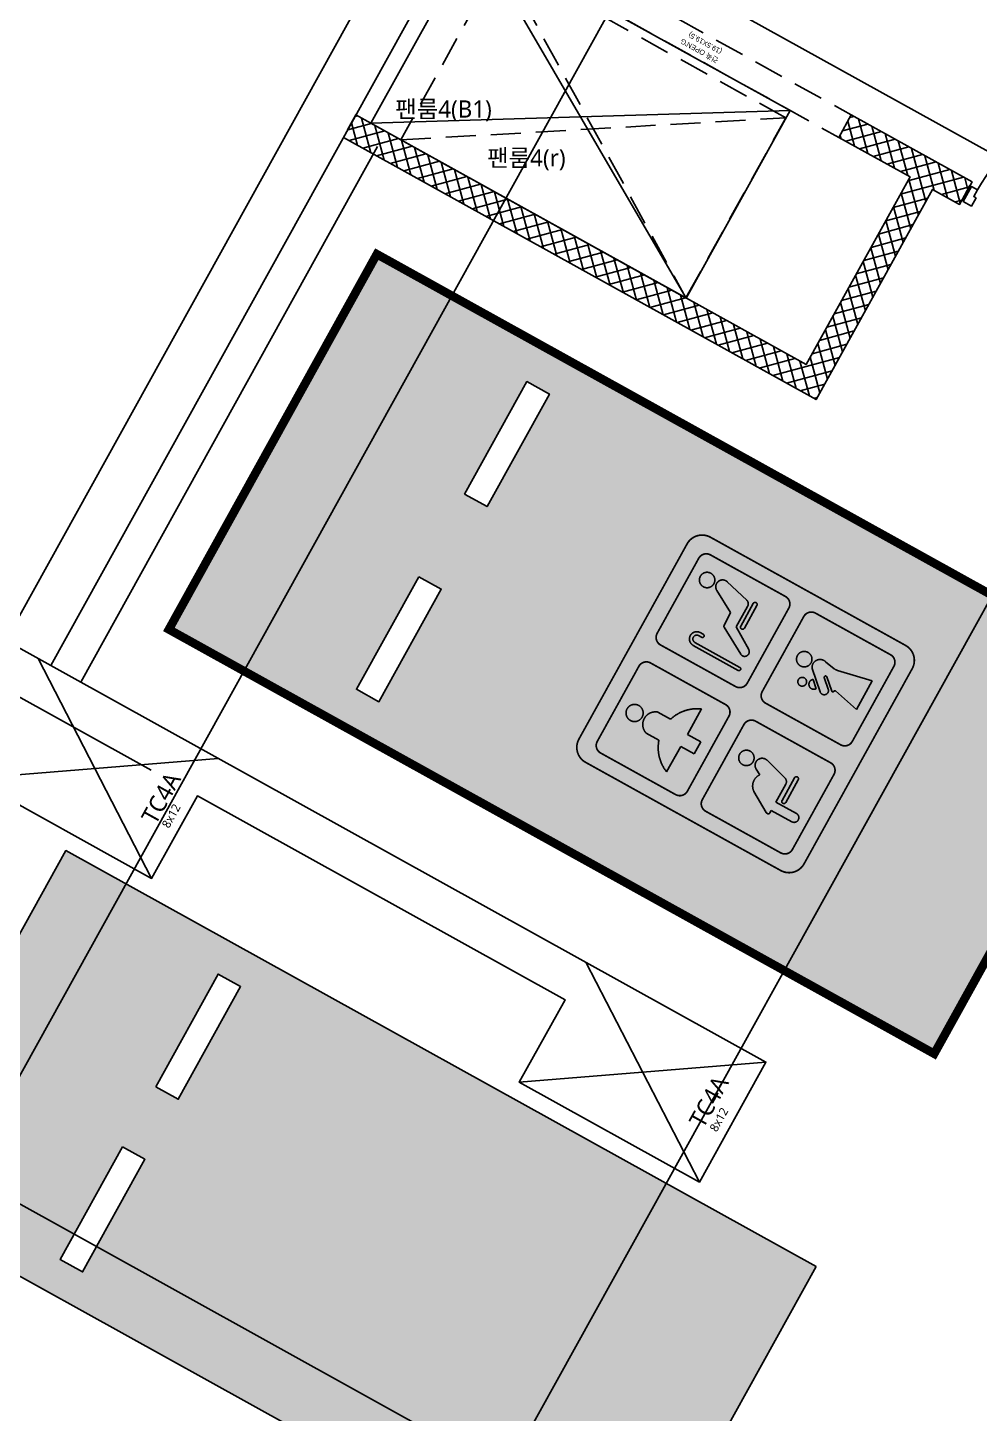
# Model space of a CAD drawing. Header units: millimetres. Extents: x -21000 to 567700, y 435000 to 850800.
# Drawn here: x 280737 to 286283, y 683015 to 691088 of the extents above; entities that cross this region are included whole.
import ezdxf
from ezdxf.enums import TextEntityAlignment as Align
from ezdxf.xclip import XClip

# ---------------------------------------------------------------- set-up
doc = ezdxf.new("R2010")
doc.units = ezdxf.units.MM
doc.header["$LTSCALE"] = 700
doc.header["$XCLIPFRAME"] = 2
for name, pattern in [('AB_Pbase$0$CON-105-B2F$0$HIDDEN', [9.524999999999995, 6.349999999999997, -3.174999999999998]), ('AB_Pbase$0$HIDDEN1', [0.375, 0.25, -0.125]), ('AB_Pbase$0$주차장기둥$0$CEN', [62, 60, -1, 0, -1])]:
    doc.linetypes.add(name, pattern=pattern)
doc.layers.get('0').update_dxf_attribs({"color": 2})
for name, color, linetype in [('AB_Pbase$0$AA-XXXX-CNTL', 1, 'Continuous'), ('AB_Pbase$0$da-open con', 1, 'Continuous'), ('AB_Pbase$0$da-open hid', 8, 'AB_Pbase$0$HIDDEN1'), ('AB_Pbase$0$ELE8', 8, 'Continuous'), ('AB_Pbase$0$FIN', 6, 'Continuous'), ('AB_Pbase$0$WAL', 3, 'Continuous'), ('AB_Pbase$0$WIN', 4, 'Continuous'), ('AB_Pbase$0$WIN1', 1, 'Continuous'), ('AB_Pbase$0$건축open', 4, 'AB_Pbase$0$HIDDEN1'), ('AB_Pbase$0$주차-sol', 254, 'Continuous'), ('AB_Pbase$0$주차-여행', 221, 'Continuous'), ('AB_Pbase$0$주차-일반', 9, 'Continuous'), ('AB_Pbase$0$주차장기둥$0$CEN_P', 244, 'AB_Pbase$0$주차장기둥$0$CEN')]:
    doc.layers.add(name, color=color, linetype=linetype)
for name, color, linetype, plot in [('AB_Pbase$0$AB_Pbase_지붕층_구조도void$0$DEF_TEXT', 221, 'Continuous', False), ('AB_Pbase$0$AB_Pbase_지하1층_구조도void$0$DEF_TEXT', 221, 'Continuous', False), ('AB_Pbase$0$CON-105-B2F$0$DEF', 181, 'AB_Pbase$0$CON-105-B2F$0$HIDDEN', False), ('AB_Pbase$0$CON-105-B2F$0$DEFPOINT', 247, 'Continuous', False), ('AB_Pbase$0$Defponts', 161, 'Continuous', False)]:
    doc.layers.add(name, color=color, linetype=linetype, plot=plot)
doc.styles.add('AB_Pbase$0$AB_Pbase_지붕층_구조도void$0$맑은 고딕', font='malgun.ttf')
doc.styles.add('AB_Pbase$0$AB_Pbase_지하1층_구조도void$0$맑은 고딕', font='malgun.ttf')
doc.styles.add('AB_Pbase$0$CON-105-B2F$0$맑은고딕', font='malgun.ttf')
doc.styles.add('AB_Pbase$0$돋움', font='')
doc.styles.get('AB_Pbase$0$돋움').set_extended_font_data('Dotum')

# ---------------------------------------------------------------- blocks, each defined once
blk = doc.blocks.new('AB_Pbase$0$Door_s_1000')
at = {"layer": 'AB_Pbase$0$Defponts'}
for p, q in [((-9.999999999970896, 100.0000000631262), (-9.999999999970896, 6.31116563e-08)), ((1010.000000014901, 100), (1010.000000014872, -1.45519e-11))]:
    blk.add_line(p, q, dxfattribs=at)
at = {"layer": 'AB_Pbase$0$WIN'}
for points in [[(40.0000000000291, 100.0000000037107), (80.00000001493027, 100.0000000036962), (80.00000001490115, 1020.00000000374), (40.0000000000291, 1020.000000003711)], [(55.0000000000291, 55.00000001114678), (55.0000000000291, 3.7107384e-09), (0, 0), (2.91038e-11, 100.0000000037253), (40.0000000000291, 100.0000000037107), (40.00000000005822, 55.00000000371072)], [(945.0000000149302, 55.00000000742146), (945.0000000298024, 3.7398422e-09), (1000.000000014872, 0), (1000.00000001493, 99.99999999998545), (960.0000000149302, 100.0000000037107), (960, 55.00000001117587)]]:
    blk.add_lwpolyline(points, close=True, dxfattribs=at)
at = {"layer": 'AB_Pbase$0$WIN1'}
blk.add_arc((40.0000000000291, 100.0000000037107), 920, 359.9999997872861, 90, dxfattribs=at)
at = {"layer": 'AB_Pbase$0$Defponts', "style": 'AB_Pbase$0$돋움'}
blk.add_text('D-1000', height=100, rotation=359.9999997872861, dxfattribs=at).set_placement((476.4976970851711, 57.88820401206614), align=Align.MIDDLE)
blk = doc.blocks.new('AB_Pbase$0$CON-105-B2F')
blk.add_lwpolyline([(21290.00000320239, -4619.999996803351), (21290.0000032024, -9840.000000000757), (20940.00000320622, -9840.000000001282), (20940.00000320703, -11040.0000000004), (21490.0000032056, -11040.0000000007), (21490.00000320702, -13490.0000000011), (20940.00000320715, -13490.00000000081), (20940.00000320835, -14690.00000000081), (21740.00000320754, -14690.00000000052), (21740.0000032052, -10025.00000000081)])
at = {"layer": 'AB_Pbase$0$CON-105-B2F$0$DEF'}
blk.add_line((21740.0000032052, -10025.00000000081), (21740.000003205, -9625.000000000817), dxfattribs=at)
at = {"layer": 'AB_Pbase$0$CON-105-B2F$0$DEFPOINT', "color": 190}
for p, q in [((20940.00000320622, -9840.000000001282), (21740.00000320563, -11040.00000000076)), ((21740.00000320637, -9840.000000000698), (20940.00000320703, -11040.0000000004)), ((20940.00000320715, -13490.00000000081), (21740.00000320857, -14690.00000000046)), ((21740.0000032069, -13490.00000000105), (20940.00000320835, -14690.00000000081))]:
    blk.add_line(p, q, dxfattribs=at)
at = {"layer": 'AB_Pbase$0$CON-105-B2F$0$DEFPOINT', "color": 6, "style": 'AB_Pbase$0$CON-105-B2F$0$맑은고딕'}
for s, height, p in [('TC4A', 100.0000000000003, (21220.47332502485, -10910.75992719817)), ('8x12', 50.00000000000017, (21240.76308049785, -10987.93409601366)), ('TC4A', 100.0000000000003, (21220.47332502624, -14560.7599271984)), ('8x12', 50.00000000000017, (21240.76308049902, -14637.93409601395))]:
    blk.add_text(s, height=height, rotation=359.9999981056897, dxfattribs=at).set_placement(p)
blk = doc.blocks.new('AB_Pbase$0$CON-105-B1F')
at = {"rotation": 359.9999999999997}
blk.add_blockref('AB_Pbase$0$CON-105-B2F', (8.73115e-11, 0), dxfattribs=at)
blk = doc.blocks.new('AB_Pbase$0$지하1층 동골조')
at = {"rotation": 61.00000007641672}
blk.add_blockref('AB_Pbase$0$CON-105-B1F', (114706.1262703892, 33203.97350886103), dxfattribs=at)
blk = doc.blocks.new('AB_Pbase$0$팬룸 OPEN (19.5X19.5)')
at = {"layer": 'AB_Pbase$0$WAL'}
for p, q in [((165337.7945809395, 637519.5508875203), (165337.7945809397, 637369.5508875203)), ((167287.7945809395, 637519.5508875236), (167287.7945809397, 637369.5508875235))]:
    blk.add_line(p, q, dxfattribs=at)
at = {"layer": 'AB_Pbase$0$건축open'}
for p, q in [((167287.7945809398, 637519.5508875236), (165337.7945809397, 637519.5508875219)), ((167287.7945809397, 637369.5508875235), (165337.7945809396, 637369.5508875218))]:
    blk.add_line(p, q, dxfattribs=at)
at = {"layer": 'AB_Pbase$0$Defponts', "style": 'AB_Pbase$0$돋움'}
blk.add_text("건축 OPEN'G", height=30, rotation=359.9999991462263, dxfattribs=at).set_placement((166169.5924611345, 637456.8647363622))
at = {"layer": 'AB_Pbase$0$Defponts', "color": 6, "style": 'AB_Pbase$0$돋움'}
blk.add_text('(19.5X19.5)', height=30, rotation=359.9999991462263, dxfattribs=at).set_placement((166177.1155372895, 637401.8473848508))
blk = doc.blocks.new('AB_Pbase$0$AB_Pbase_지하1층_골조')
for p, q in [((284747.5849206894, 694984.2453738084), (280608.6413554402, 687517.3940984689)), ((284924.2984190581, 694684.2453738122), (280871.0272628516, 687371.9512038608)), ((280871.0272628516, 687371.9512038608), (280958.4892336303, 687323.470241953))]:
    blk.add_line(p, q)
blk = doc.blocks.new('AB_Pbase$0$주차장기둥$0$cen 2bl 지하')
at = {"layer": 'AB_Pbase$0$주차장기둥$0$CEN_P', "color": 5}
for p, q in [((-64185.7022670559, 73136.87832824641), (-64185.70226700794, 259452.8568419137)), ((-60585.70226706897, 128901.7770924845), (-60585.70226699589, 259439.4811581655)), ((-132795.7554592634, 170882.9533104727), (119274.2270252334, 170882.9533104291)), ((-132795.7554591527, 162782.9533104155), (119274.2270253442, 162782.9533103718))]:
    blk.add_line(p, q, dxfattribs=at)
blk = doc.blocks.new('AB_Pbase$0$주차장기둥')
at = {"rotation": 1.99999810188403}
blk.add_blockref('AB_Pbase$0$주차장기둥$0$cen 2bl 지하', (36991.78868371947, -11666.72538985428), dxfattribs=at)
blk = doc.blocks.new('AB_Pbase$0$AB_Pbase_지붕층_구조도void')
for p, q in [((234112.1289014772, -45567.42545313481), (235192.3138552455, -47537.97676442959)), ((233530.4613267632, -46616.84014125773), (235773.9443701754, -46488.58488003444))]:
    blk.add_line(p, q)
blk.add_lwpolyline([(234112.1816649211, -45567.28605781356), (233530.4613267632, -46616.84014125773), (235192.3138552455, -47537.97676442959), (235774.0541126468, -46488.38688000524)], close=True)
at = {"layer": 'AB_Pbase$0$AB_Pbase_지붕층_구조도void$0$DEF_TEXT', "style": 'AB_Pbase$0$AB_Pbase_지붕층_구조도void$0$맑은 고딕'}
blk.add_text('팬룸4(r)', height=99.99999999999991, dxfattribs=at).set_placement((234033.1000833639, -46771.57768998364))
blk = doc.blocks.new('AB_Pbase$0$AB_Pbase_지하1층_구조도void', base_point=(49381.21374515444, 737051.3589096147))
for p, q in [((284573.3971605766, 689513.3396022059), (283342.7442001058, 691624.7797092707)), ((282736.7120457033, 690531.4688453455), (285179.4293149697, 690606.6504661154))]:
    blk.add_line(p, q)
at = {"elevation": 6.913581e-10}
blk.add_lwpolyline([(282736.7487251719, 690531.5098754657), (284573.4217198299, 689513.3834438841), (285179.4293075711, 690606.6504669606), (283342.7442001058, 691624.7797092707), (282736.7487251719, 690531.5098754657)], dxfattribs=at)
at = {"layer": 'AB_Pbase$0$AB_Pbase_지하1층_구조도void$0$DEF_TEXT', "style": 'AB_Pbase$0$AB_Pbase_지하1층_구조도void$0$맑은 고딕'}
blk.add_text('팬룸4(B1)', height=100, dxfattribs=at).set_placement((282878.3333572122, 690564.9394843027))
blk = doc.blocks.new('AB_Pbase$0$AB_Pbase-C1BCB056C')
at = {"layer": 'AB_Pbase$0$주차-여행'}
h = blk.add_hatch(color=170, dxfattribs=at)
h.dxf.hatch_style = 1
edge = h.paths.add_edge_path()
edge.add_line((104.9998297914862, 4.999913722276686), (1404.999829791486, 4.999913722276686))
edge.add_arc((1404.999829791486, 104.9999137222767), 100, 270, 360)
edge.add_line((1504.999829791486, 104.9999137222767), (1504.999829791486, 1404.999913722277))
edge.add_arc((1404.999829791486, 1404.999913722277), 100, 0, 90)
edge.add_line((1404.999829791486, 1504.999913722277), (104.9998297914862, 1504.999913722277))
edge.add_arc((104.9998297914862, 1404.999913722277), 100, 90.00000000000003, 180)
edge.add_line((4.999829791486261, 1404.999913722277), (4.999829791486261, 104.9999137222767))
edge.add_arc((104.9998297914862, 104.9999137222766), 99.99999999999999, 180, 270)
h = blk.add_hatch(color=255, dxfattribs=at)
h.dxf.hatch_style = 1
h.paths.add_polyline_path([(464.9998297914861, 1093.962959066033), (464.9998297914861, 1179.999913677573, 0.7142857144954711), (324.9998297914863, 1179.999913722276), (324.9998297914863, 1093.962959066033, 0.2192235935894597), (184.9998298063874, 964.9999137222767), (354.9998297914862, 964.9999137222767), (354.9998297914862, 874.9999137222769), (434.9998297914861, 874.9999137222769), (434.9998297989368, 964.9999137222767), (604.9998297914861, 964.9999137222767, 0.2192235935991595)])
h.paths.add_polyline_path([(444.9998297914862, 1294.999913722276, 1), (344.9998297914863, 1294.999913722276, 1)])
h.paths.add_polyline_path([(905.0694490894676, 1187.227043330669), (905.0694490894676, 887.2270433306693, 1), (925.0694490894678, 887.2270433306693), (925.0694490894678, 1187.227043330669, -1), (970.0694490894672, 1187.227043330669), (970.0694490894672, 1167.227043330669, 1), (990.0694490894678, 1167.227043330669), (990.0694490894678, 1187.227043315768, 1)])
h.paths.add_polyline_path([(1322.599384352565, 1300.948844328522, 1), (1232.599384352565, 1300.948844328522, 1)])
h.paths.add_polyline_path([(1325.583051808178, 1192.864747062325, 0.8785792652490609), (1251.948925115168, 1222.393662780523), (1177.534137569368, 1089.506382524967), (1093.841614499688, 1085.951423943043, 0.2585986565045364), (1085.568617418408, 1080.895572856068), (994.4447772949933, 920.3046763837336, 0.979198574801533), (1040.829881228506, 892.6797962039708), (1120.306013703346, 1019.964866757393), (1257.76389311254, 1019.964866757393, 0.3421054281494638), (1286.814132198691, 1042.475967720151)])
h.paths.add_polyline_path([(1287.971297286451, 999.9648667573927), (1137.971297286451, 999.9648667573927, 1), (1137.971297286451, 974.9648667573927), (1287.971297286451, 974.9648667573927, 1)], flags=17)
h.paths.add_polyline_path([(436.9555048123002, 598.246732994914, 1), (526.9555048123002, 598.246732994914, 1)])
h.paths.add_polyline_path([(528.1558670848608, 485.9040889143943, 0.8878799825952457), (452.9519263207911, 517.1157555133104), (433.4624234810471, 482.4387960731983, 0.4156105446493064), (332.3843688070774, 465.5578041821716), (258.7660074681044, 342.8345530629158, 0.1928886540374943), (257.5865358635783, 335.4898763746023, 0.4807951515264588), (267.3414172753691, 323.2893562614918), (284.8712226971984, 323.2893562763929), (284.8712226971984, 186.1964333206415, 1), (339.8712226971984, 186.1964333206415), (339.8712226971984, 323.2893562763929), (459.6049608886241, 323.2893562614918, 0.3358464279470858), (488.4797215983271, 345.1500568836928)])
h.paths.add_polyline_path([(516.3095344379544, 296.8027470558882), (366.3095344379544, 296.8027470558882, 1), (366.3095344379544, 271.8027470558882), (516.3095344379544, 271.8027470558882, 1)], flags=17)
h.paths.add_polyline_path([(1053.458181910217, 528.8396279960871, 1), (1002.144951291382, 528.8396279960871, 1)])
h.paths.add_polyline_path([(1070.501569882035, 479.7024450153111, 1.194973176818422), (1032.354010231793, 437.2605490833519)])
h.paths.add_polyline_path([(1195.899806149304, 466.2948160022495, 0.7033702882995693), (1123.245992541313, 515.9454015046358), (1026.935606569052, 408.793189972639, 1), (1064.122153230011, 375.3692352920771), (1111.15793248266, 427.6999130696057, -1), (1122.313896492123, 417.6727266609669), (1062.577867232263, 351.2121098935604, 0.4828771538017641), (1063.883896596729, 343.4903036057948), (1072.644407972693, 338.6641221195459, -0.3321010292297663), (1075.116340912878, 333.2164927870035), (1040.312134779989, 174.0700534582138), (1230.701888181269, 174.0700534582138), (1185.384223856032, 381.2905511409044, -0.0966836924488011), (1184.909373626113, 402.3586240559815)])
h.paths.add_polyline_path([(1193.590907037258, 582.2420370280743, 1), (1103.590907037258, 582.2420370280743, 1)])
at = {"layer": 'AB_Pbase$0$주차-여행', "color": 255}
for p, q in [((1177.534137569368, 1089.506382524967), (1251.948925115168, 1222.393662780523)), ((324.9998297914863, 1179.999913722276), (324.9998297914863, 1093.962959051132)), ((464.9998297914861, 1179.999913692474), (464.9998297914861, 1093.962959066033)), ((905.0694490894676, 887.2270433306693), (905.069449082017, 1187.227043330669)), ((925.0694490894678, 887.2270433306693), (925.0694490894678, 1187.227043330669)), ((970.0694490894672, 1167.227043330669), (970.0694490894672, 1187.227043330669)), ((990.0694490894678, 1167.227043330669), (990.0694490969179, 1187.227043330669)), ((1286.814132198691, 1042.475967720151), (1325.583051808178, 1192.864747062325)), ((994.4447772875427, 920.3046763837336), (1085.568617418408, 1080.89557287097)), ((1093.841614514589, 1085.951423943043), (1177.534137569368, 1089.506382524967)), ((1040.829881228506, 892.6797962039708), (1120.306013703346, 1019.964866757393)), ((1120.306013703346, 1019.964866757393), (1257.76389310509, 1019.964866757393)), ((1137.971297286451, 999.9648667573927), (1287.971297286451, 999.9648667573927)), ((1137.971297286451, 974.9648667573927), (1287.971297286451, 974.9648667573927)), ((354.9998297914862, 964.9999137222767), (184.9998297840357, 964.9999137222767)), ((354.9998297914862, 964.9999137222767), (354.9998297914862, 874.9999137222769)), ((604.9998297914861, 964.9999137222767), (434.9998297914861, 964.9999137222767)), ((434.9998297989368, 964.9999137222767), (434.9998297914861, 874.9999137222769)), ((434.9998297914861, 874.9999137222769), (354.9998297914862, 874.9999137222769)), ((433.4624234810471, 482.4387960731983), (452.9519263207911, 517.1157555133104)), ((528.1558670848608, 485.9040889143943), (488.4797215983271, 345.1500568836928)), ((1123.245992541313, 515.9454015046358), (1026.935606561601, 408.793189972639)), ((258.7660074681044, 342.8345530629158), (332.3843688070774, 465.5578041821716)), ((1070.501569889485, 479.7024450302123), (1032.354010231793, 437.2605490833519)), ((1122.313896477222, 417.6727266758678), (1062.577867232263, 351.2121098935604)), ((1111.158504597843, 427.7005495131016), (1064.122153230011, 375.3692352920771)), ((1184.909373626113, 402.3586240708827), (1195.899806119501, 466.2948158085346)), ((257.3414172679186, 333.2893562614918), (257.3414172679186, 337.690396502614)), ((267.3414172679186, 323.2893562614918), (284.8712226971984, 323.2893562763929)), ((284.8712226971984, 323.2893562614918), (284.8712226971984, 186.1964333206415)), ((339.8712226897478, 323.2893562763929), (459.6049608960746, 323.2893562614918)), ((339.8712226971984, 323.2893562614918), (339.8712226971984, 186.1964333206415)), ((1075.116340912878, 333.2164927870035), (1040.312134779989, 174.0700534582138)), ((1072.644407972693, 338.6641221195459), (1063.883896596729, 343.4903036057948)), ((1185.384223856032, 381.2905511558056), (1230.701888181269, 174.0700534582138)), ((366.3095344379544, 296.8027470558882), (516.3095344379544, 296.8027470558882)), ((366.3095344379544, 271.8027470558882), (516.3095344379544, 271.8027470558882)), ((1230.701888181269, 174.0700534582138), (1040.312134779989, 174.0700534582138))]:
    blk.add_line(p, q, dxfattribs=at)
at = {"layer": 'AB_Pbase$0$주차-여행', "color": 255, "const_width": 10}
for points in [[(104.9998297914862, 4.999913722276686), (1404.999829791486, 4.999913722276686, 0.4142135623730951), (1504.999829791486, 104.9999137222767), (1504.999829791486, 1404.999913722277, 0.4142135623730951), (1404.999829791486, 1504.999913722277), (104.9998297914862, 1504.999913722277, 0.4142135623730951), (4.999829791486261, 1404.999913722277), (4.999829791486261, 104.9999137222767, 0.4142135623730951)], [(144.9998297914862, 804.9999137222766), (644.9998297914861, 804.9999137222766, 0.4142135623730951), (694.999829791486, 854.9999137222767), (694.999829791486, 1354.999913722277, 0.4142135623730951), (644.9998297914861, 1404.999913722277), (144.9998297914862, 1404.999913722277, 0.4142135623730951), (94.99982979148626, 1354.999913722277), (94.99982979148626, 854.9999137222767, 0.4142135623730951)], [(864.999829791486, 804.9999137222766), (1364.999829791486, 804.9999137222766, 0.4142135623730951), (1414.999829791486, 854.9999137222767), (1414.999829791486, 1354.999913722277, 0.4142135623730951), (1364.999829791486, 1404.999913722277), (864.999829791486, 1404.999913722277, 0.4142135623730951), (814.999829791486, 1354.999913722277), (814.999829791486, 854.9999137222767, 0.4142135623730951)], [(144.9998297914862, 104.9999137222767), (644.9998297914861, 104.9999137222767, 0.4142135623730951), (694.999829791486, 154.9999137222767), (694.999829791486, 654.9999137222767, 0.4142135623730951), (644.9998297914861, 704.9999137222767), (144.9998297914862, 704.9999137222767, 0.4142135623730951), (94.99982979148626, 654.9999137222767), (94.99982979148626, 154.9999137222767, 0.4142135623730951)], [(864.999829791486, 104.9999137222767), (1364.999829791486, 104.9999137222767, 0.4142135623730951), (1414.999829791486, 154.9999137222767), (1414.999829791486, 654.9999137222767, 0.4142135623730951), (1364.999829791486, 704.9999137222767), (864.999829791486, 704.9999137222767, 0.4142135623730951), (814.999829791486, 654.9999137222767), (814.999829791486, 154.9999137222767, 0.4142135623730951)]]:
    blk.add_lwpolyline(points, format="xyb", close=True, dxfattribs=at)
at = {"layer": 'AB_Pbase$0$주차-여행', "color": 255}
for centre, radius in [((394.9998297914863, 1294.999913722276), 50), ((1277.599384352565, 1300.948844328522), 45), ((481.9555048123, 598.246732994914), 45), ((1148.590907037258, 582.2420370280743), 45), ((1027.801566600799, 528.8396279960871), 25.65661530862564)]:
    blk.add_circle(centre, radius, dxfattribs=at)
for centre, radius, start, end in [((394.9998297840357, 1155.999913722276), 73.99999999295216, 18.92464439297627, 161.0753556070237), ((947.5694490894673, 1187.227043330669), 42.5, 0, 180), ((1286.849399685859, 1202.849945768714), 40, 345.5443830016112, 150.7518595882236), ((947.5694490894673, 1187.227043330669), 22.5, 0, 180), ((980.0694490894676, 1167.227043330669), 10, 180, 0), ((394.9998297989369, 877.4999137222767), 227.4999999931226, 107.9202128925485, 157.3801346250727), ((394.9998297989369, 877.4999137222767), 227.4999999931226, 22.61986537492725, 72.07978710745148), ((1094.265996024012, 1075.960432991385), 10, 92.43225732071868, 150.4281913124966), ((1137.971297286451, 987.4648667573927), 12.5, 90, 270), ((1257.76389310509, 1049.964866757393), 30, 270, 345.5443830016112), ((1287.971297286451, 987.4648667573927), 12.5, 270, 90), ((1017.927699498832, 906.9797987192869), 27, 150.4281913124966, 328.0195599473515), ((915.0694490894678, 887.2270433306693), 10, 180, 0), ((391.3237498402596, 423.6996319442987), 72.29078239768941, 54.34485969010182, 144.6180025138515), ((488.6936941295862, 497.0277980715035), 41, 344.257766512957, 150.6626929385949), ((1047.627815283835, 461.8969845324754), 28.98694658646556, 37.89801675515835, 238.2024057515574), ((1150.656200863421, 478.0722837746143), 46.75139106864536, 345.4090238405308, 125.894682248055), ((1045.528879895806, 392.0812126398087), 24.99999999805061, 138.0502109223481, 318.0502109223481), ((1116.735914483666, 422.6863198578358), 7.500000004234085, 318.0502109223481, 138.0502109223481), ((267.3414172679186, 337.690396502614), 10, 149.0415955937507, 180), ((267.3414172679186, 333.2893562614918), 10, 180, 270), ((459.6049608960746, 353.2893562614918), 30, 270, 344.257766512957), ((1066.296521902084, 347.8697144240141), 5, 138.0502109223481, 241.149552132227), ((1070.231782667339, 334.2847113013267), 5, 347.6640316832849, 61.14955213222703), ((1239.114364519715, 393.0409547388554), 55, 170.2463571196594, 192.3359683167152), ((366.3095344379544, 284.3027470558882), 12.5, 90, 270), ((516.3095344379544, 284.3027470558882), 12.5, 270, 90), ((312.3712226971984, 186.1964333206415), 27.5, 180, 0)]:
    blk.add_arc(centre, radius, start, end, dxfattribs=at)
blk = doc.blocks.new('AB_Pbase$0$AB_Pbase-여행주차_')
at = {"layer": 'AB_Pbase$0$주차-sol'}
h = blk.add_hatch(color=252, dxfattribs=at)
h.paths.add_polyline_path([(54378012.42552351, -70102333.67799535), (54378012.42551065, -70097233.67799538), (54375512.42551069, -70097233.67800184), (54375512.42552349, -70102333.67800182)])
h.paths.add_polyline_path([(54377037.42550788, -70098358.67799935), (54377037.42550747, -70098508.67799933), (54377787.42550747, -70098508.67800128), (54377787.42550786, -70098358.67800125)], flags=16)
h.paths.add_polyline_path([(54376487.42551349, -70098358.6779993), (54376487.42551385, -70098508.67799929), (54375737.42551386, -70098508.67800127), (54375737.42551347, -70098358.67800124)], flags=16)
at = {"layer": 'AB_Pbase$0$주차-여행', "const_width": 50}
blk.add_lwpolyline([(54378012.42552351, -70102333.67799535), (54378012.42551065, -70097233.67799538), (54375512.42551069, -70097233.67800184), (54375512.42552349, -70102333.67800182)], close=True, dxfattribs=at)
at = {"layer": 'AB_Pbase$0$주차-여행', "color": 5, "ltscale": 600}
for points in [[(54376487.42551349, -70098358.6779993), (54376487.42551385, -70098508.67799929), (54375737.42551386, -70098508.67800127), (54375737.42551347, -70098358.67800124)], [(54377037.42550788, -70098358.67799935), (54377037.42550747, -70098508.67799933), (54377787.42550747, -70098508.67800128), (54377787.42550786, -70098358.67800125)]]:
    blk.add_lwpolyline(points, close=True, dxfattribs=at)
at = {"layer": 'AB_Pbase$0$주차-여행', "xscale": 1.000000000002362, "yscale": 1.000000000002362, "zscale": 1.000000000002362}
blk.add_blockref('AB_Pbase$0$AB_Pbase-C1BCB056C', (54376007.42569371, -70101138.67791232), dxfattribs=at)
blk = doc.blocks.new('AB_Pbase$0$주차일반')
at = {"layer": 'AB_Pbase$0$주차-sol'}
h = blk.add_hatch(color=254, dxfattribs=at)
h.dxf.hatch_style = 1
h.paths.add_polyline_path([(2.23517418e-08, 0), (-2299.99999999255, 5.692243576e-06), (-2300.000012420118, -4999.99999433756), (-1.24126672745e-05, -4999.999999985099)])
h.paths.add_polyline_path([(-200.0000091716647, -3724.99999949336), (-200.000009521842, -3874.99999949336), (-950.0000095218419, -3874.999997645619), (-950.000009164214, -3724.999997645619)], flags=16)
h.paths.add_polyline_path([(-1350.00001565367, -3724.999997645619), (-1350.000015296042, -3874.999997645619), (-2100.000015296042, -3874.99999949336), (-2100.00001565367, -3724.99999949336)], flags=16)
at = {"layer": 'AB_Pbase$0$주차-일반', "color": 6}
for points in [[(2.23517418e-08, 0), (-1.24126672745e-05, -4999.999999985099), (-2300.000012420118, -4999.99999433756), (-2299.99999999255, 5.692243576e-06)], [(-1350.000015296042, -3874.999997645619), (-1350.00001565367, -3724.999997645619), (-2100.00001565367, -3724.99999949336), (-2100.000015296042, -3874.99999949336)], [(-950.0000095218419, -3874.999997645619), (-950.000009164214, -3724.999997645619), (-200.0000091716647, -3724.99999949336), (-200.000009521842, -3874.99999949336)]]:
    blk.add_lwpolyline(points, close=True, dxfattribs=at)
blk = doc.blocks.new('AB_Pbase$0$pppaaa_1_1')
at = {"layer": 'AB_Pbase$0$주차-여행', "rotation": 60.99999513590793}
blk.add_blockref('AB_Pbase$0$AB_Pbase-여행주차_', (-87388635.30073515, -12886491.64788481), dxfattribs=at)
at = {"layer": 'AB_Pbase$0$주차-일반', "xscale": -1, "rotation": 240.9999951356597}
for p in [(285332.5781008583, 683869.8732817348), (283810.2757285519, 681123.5675725164)]:
    blk.add_blockref('AB_Pbase$0$주차일반', p, dxfattribs=at)
blk = doc.blocks.new('AB_Pbase')
at = {"layer": 'AB_Pbase$0$ELE8'}
h = blk.add_hatch(dxfattribs=at)
h.set_pattern_fill('NET', color=256, scale=19.99999999999994, angle=15.18218399974686)
h.set_pattern_definition([(15.18218399974673, (0.1111674607745954, 445500.2002260835), (-16.62995760569735, 61.28372141142135), []), (105.1821839997462, (0.1111674607745954, 445500.2002260835), (-61.28372141142135, -16.62995760569735), [])])
h.paths.add_polyline_path([(283758.2147111826, 691394.5420136608), (283830.9361584975, 691525.7349673857), (283328.0298360315, 691804.5005153698), (283255.3083886813, 691673.3075616646)])
h.paths.add_polyline_path([(285536.4445566663, 690580.3561524233), (285463.7231093553, 690449.1631987074), (285879.1674627129, 690218.8786156029), (285273.1370378281, 689125.5667606675), (282649.2779638469, 690579.9957067282), (282576.5748805591, 690448.8399937244), (285331.6269082641, 688921.6896003895), (286010.3604164353, 690146.157168313), (286167.7919609247, 690058.8914314797), (286240.5134082586, 690190.0843852004)])
at = {"layer": 'AB_Pbase$0$AA-XXXX-CNTL'}
blk.add_line((269227.3322549488, 693540.3121031509), (281456.2977076337, 686761.6858384307), dxfattribs=at)
at = {"layer": 'AB_Pbase$0$FIN'}
blk.add_line((282775.6281337855, 690395.4088224774), (281045.9512011592, 687274.9892741615), dxfattribs=at)
at = {"layer": 'AB_Pbase$0$WAL', "elevation": 6.913581e-10}
for points in [[(285536.4445566748, 690580.3561524379), (286240.5134083253, 690190.0843851716), (286167.791961008, 690058.891431496), (286010.3604165021, 690146.1571683125), (285331.6269061299, 688921.6896015715), (282576.5748783163, 690448.8399949695)], [(282600.8153630474, 690492.570978263), (282649.2779637776, 690579.9957067296), (285273.1370378709, 689125.566760681), (285879.1674628019, 690218.8786156313), (285463.7231093849, 690449.1631987577)]]:
    blk.add_lwpolyline(points, dxfattribs=at)
for name, p, rotation in [('AB_Pbase$0$AB_Pbase_지하1층_골조', (-6.7507498898e-06, -3.3393152989e-06), 359.9999999999999), ('AB_Pbase$0$주차장기둥', (231892.5219283827, 539971.4727125298), 329.0000000345588), ('AB_Pbase$0$지하1층 동골조', (146945.0535187308, 639965.19614713), 359.9999999999994), ('AB_Pbase$0$팬룸 OPEN (19.5X19.5)', (739147.0434787229, 1167878.95793232), 150.9999981364547)]:
    blk.add_blockref(name, p, dxfattribs=dict(rotation=rotation))
at = {"layer": 'AB_Pbase$0$da-open con', "rotation": 359.9999999999999}
blk.add_blockref('AB_Pbase$0$AB_Pbase_지하1층_구조도void', (49381.21373840371, 737051.3589062752), dxfattribs=at)
at = {"layer": 'AB_Pbase$0$da-open hid', "rotation": 359.9999999999999}
blk.add_blockref('AB_Pbase$0$AB_Pbase_지붕층_구조도void', (49380.8503567032, 737051.5891774172), dxfattribs=at)
at = {"layer": 'AB_Pbase$0$WAL'}
ref = blk.add_blockref('AB_Pbase$0$pppaaa_1_1', (-0.0090321358875372, -0.0133324861526489), dxfattribs=dict(at, rotation=359.9999999999999))
XClip(ref).set_block_clipping_path([(-396188.9384898804, 0.0133324570973376), (493845.7278262604, 839949.4046300659)])
at = {"layer": 'AB_Pbase$0$WAL', "color": 153, "xscale": -0.999999999999998, "rotation": 330.9999981364547}
blk.add_blockref('AB_Pbase$0$Door_s_1000', (287063.2780905299, 689591.0991785775), dxfattribs=at)

msp = doc.modelspace()

# ---------------------------------------------------------------- block references
ref = msp.add_blockref('AB_Pbase', (1.00299076e-08, -1.3533281e-09))
XClip(ref).set_block_clipping_path([(-1.50175765e-08, 445500.00000001484), (493845.7187941075, 839949.3912975936)])

doc.saveas('drawing.dxf')
